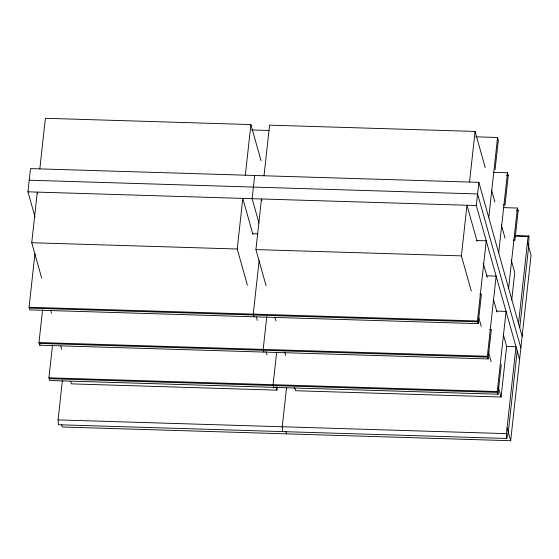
<?xml version="1.0" encoding="UTF-8"?>
<svg xmlns="http://www.w3.org/2000/svg" width="559" height="559" viewBox="0 0 559 559"><rect width="100%" height="100%" fill="white"/><g stroke="black" fill="none" stroke-linecap="round" stroke-linejoin="round"><path stroke-width="0.84" d="M515.014 235.556L528.968 235.982L528.646 246.554L519.73 327.756M35.035 217.018L27.95 191.821L30.493 168.615L478.86 182.339L522.134 336.315M41.652 278.012L31.737 242.725L37.292 192.1L37.76 193.784M39.836 168.902L45.391 118.284L250.893 124.573L261.046 160.699M479.678 294.069L481.425 294.125L478.183 323.647L29.823 309.924L29.068 307.254L34.938 253.821M489.6 329.356L491.34 329.405L488.105 358.934L39.738 345.21L38.99 342.541L42.582 309.791M39.738 345.21L39.927 343.526M501.262 364.692L498.02 394.221L49.66 380.497L48.906 377.821L52.504 345.071M517.187 350.961L508.271 432.163L506.747 438.466L58.388 424.735L58.08 419.907L62.426 380.309M247.385 285.139L237.233 249.014L242.788 198.396L252.941 234.521M245.338 175.191L250.893 124.573M254.68 175.477L252.13 198.683L258.978 223.041M266.07 285.712L255.917 249.587L261.472 198.969L261.94 200.646M264.016 175.764L269.571 125.146L475.073 131.435L485.226 167.56M259.117 260.683L253.248 314.116L254.003 316.785M266.762 316.653L263.17 349.403L263.918 352.072M276.586 352.799L273.085 384.683L273.84 387.359M70.7 381.343L71.405 383.865L276.908 390.154L277.285 386.723M286.585 387.331L282.26 426.769L282.568 431.604M471.335 291.162L461.413 255.875L466.968 205.258L477.127 241.383M469.518 182.052L475.073 131.435M519.591 359.514L476.31 205.544L478.86 182.339M478.183 323.647L477.435 320.978L486.232 240.824L476.631 240.531M488.776 217.626L497.573 137.479L475.765 136.808M495.085 169.677L498.328 140.148L497.573 137.479M488.105 358.934L487.35 356.265L496.147 276.111L486.554 275.818M498.691 252.913L507.488 172.759L493.534 172.333M507.488 172.759L508.243 175.435L505.001 204.964L503.254 204.908M498.02 394.221L497.265 391.545L506.063 311.398L496.469 311.104M508.613 288.199L517.41 208.046L503.449 207.62M517.41 208.046L518.158 210.722L514.923 240.251L513.176 240.195M294.642 387.366L295.585 390.727L501.088 397.016L506.643 346.398L503.338 334.638M511.73 300.029L514.748 272.575L511.206 259.977M506.747 438.466L506.44 433.63L515.985 346.685L506.643 346.398M518.528 323.479L528.073 236.534L528.968 235.982M61.658 424.658L62.315 426.992L510.674 440.716L531.05 255.107L527.444 242.278M251.585 129.947L269.033 130.478M506.496 175.379L508.243 175.435M29.222 180.215L477.582 193.945L520.862 347.915M27.95 191.821L476.31 205.544M516.418 210.666L518.158 210.722M514.986 236.136L528.073 236.534M252.451 233.669L257.685 233.83M31.737 242.725L237.233 249.014M255.917 249.587L461.413 255.875M29.068 307.254L477.435 320.978M29.494 308.128L477.861 321.851M38.99 342.541L487.35 356.265M39.416 343.408L487.776 357.138M48.906 377.821L497.265 391.545M49.332 378.695L497.692 392.418M58.08 419.907L506.44 433.63M491.606 190.242L494.911 202.002M501.283 224.69L505.063 238.127M483.262 263.226L487.28 277.509M493.415 299.351L496.958 311.95M478.888 318.043L481.25 326.449M488.335 351.653L491.165 361.736M498.251 386.94L501.088 397.016M507.069 427.887L510.674 440.716M275.042 317.638L275.985 320.999M284.727 352.079L285.67 355.44M256.364 317.065L257.308 320.426M266.042 351.513L266.985 354.867M275.964 386.793L276.908 390.154M285.845 431.52L286.494 433.854M50.862 310.776L51.568 313.292M60.784 346.063L61.728 349.417"/></g></svg>
